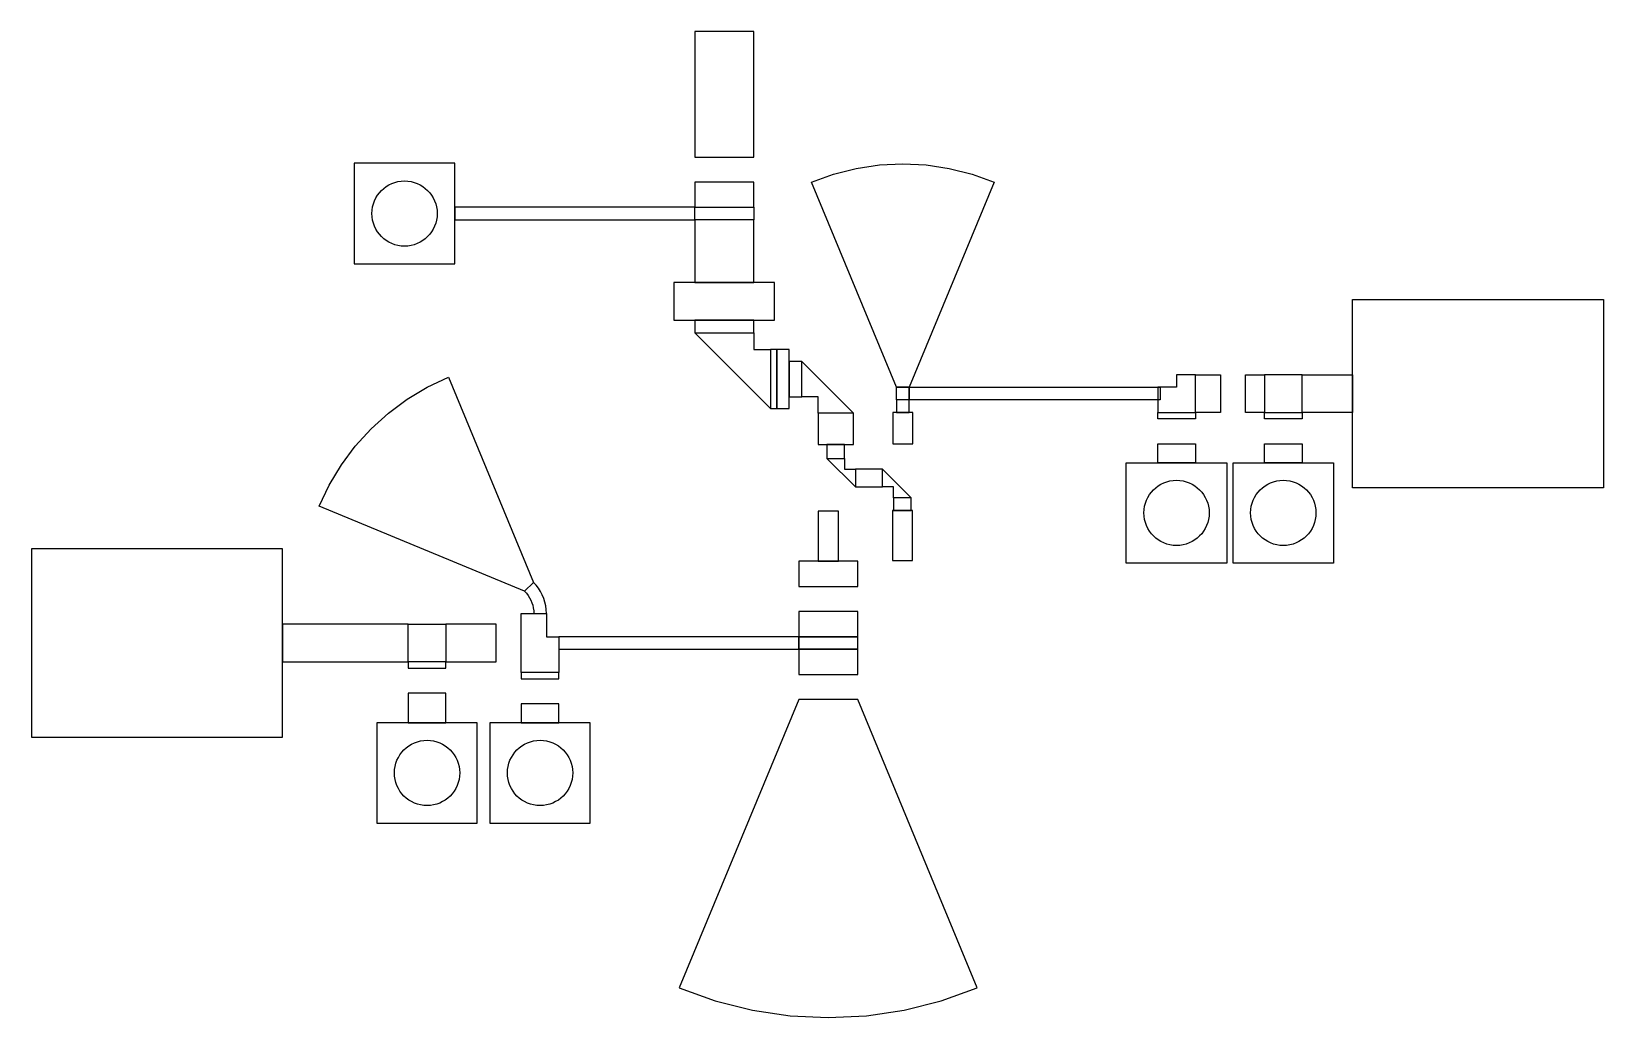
# Model space of a CAD drawing. Extents: x 1334 to 2585, y -54 to 731.
import ezdxf

# ---------------------------------------------------------------- set-up
doc = ezdxf.new("R2010")
doc.units = 9
doc.layers.add('Copper', color=136, linetype='CONTINUOUS')
doc.layers.add('Via', color=136, linetype='CONTINUOUS')

msp = doc.modelspace()

# ---------------------------------------------------------------- linework, layer by layer
at = {"layer": 'Copper'}
for points in [[(1861.655, 730.68), (1861.655, 630.68), (1908.655, 630.68), (1908.655, 730.68)], [(1590.655, 545.68), (1670.655, 545.68), (1670.655, 625.68), (1590.655, 625.68)], [(2022.355, 447.325), (2022.355, 447.325), (1954.645, 610.79), (1972.2, 617.075), (1990.29, 621.605), (2008.73, 624.34), (2027.355, 625.255), (2045.98, 624.34), (2064.42, 621.605), (2082.51, 617.075), (2100.065, 610.79), (2032.355, 447.325), (2032.355, 447.325)], [(1861.655, 610.68), (1861.655, 590.68), (1908.655, 590.68), (1908.655, 610.68)], [(1861.655, 590.68), (1670.655, 590.68), (1670.655, 580.68), (1861.655, 580.68)], [(1861.655, 590.68), (1908.655, 590.68), (1908.655, 580.68), (1861.655, 580.68)], [(1861.655, 580.68), (1861.655, 530.68), (1908.655, 530.68), (1908.655, 580.68)], [(1845.155, 530.68), (1845.155, 500.68), (1925.155, 500.68), (1925.155, 530.68)], [(2385.355, 517.325), (2585.355, 517.325), (2585.355, 367.325), (2385.355, 367.325)], [(1861.655, 500.68), (1861.655, 490.68), (1908.655, 490.68), (1908.655, 500.68)], [(1922.005, 430.33), (1861.655, 490.68), (1908.655, 490.68), (1908.655, 477.33), (1922.005, 477.33)], [(1927.005, 477.33), (1922.005, 477.33), (1922.005, 430.33), (1927.005, 430.33)], [(1927.005, 430.33), (1937.005, 430.33), (1937.005, 477.33), (1927.005, 477.33)], [(1937.005, 439.83), (1947.005, 439.83), (1947.005, 467.83), (1937.005, 467.83)], [(1947.005, 467.83), (1988.065, 426.77), (1960.065, 426.77), (1960.065, 439.83), (1947.005, 439.83)], [(1726.245, 284.95), (1726.245, 284.95), (1562.78, 352.66), (1570.75, 369.515), (1580.335, 385.51), (1591.445, 400.485), (1603.965, 414.3), (1617.78, 426.82), (1632.755, 437.93), (1648.75, 447.515), (1665.605, 455.485), (1733.315, 292.02), (1733.315, 292.02)], [(2260.355, 427.325), (2260.355, 457.325), (2245.355, 457.325), (2245.355, 447.325), (2230.355, 447.325), (2230.355, 427.325)], [(2260.355, 457.325), (2280.355, 457.325), (2280.355, 427.325), (2260.355, 427.325)], [(2315.355, 427.325), (2300.355, 427.325), (2300.355, 457.325), (2315.355, 457.325)], [(2345.355, 427.325), (2345.355, 457.325), (2315.355, 457.325), (2315.355, 427.325)], [(2385.355, 427.325), (2345.355, 427.325), (2345.355, 457.325), (2385.355, 457.325)], [(2032.355, 437.325), (2022.355, 437.325), (2022.355, 447.325), (2032.355, 447.325)], [(2032.355, 447.325), (2232.355, 447.325), (2232.355, 437.325), (2032.355, 437.325)], [(1960.065, 426.77), (1960.065, 401.77), (1988.065, 401.77), (1988.065, 426.77)], [(2019.355, 427.325), (2019.355, 402.325), (2035.355, 402.325), (2035.355, 427.325)], [(2022.355, 437.325), (2022.355, 427.325), (2032.355, 427.325), (2032.355, 437.325)], [(2230.355, 422.325), (2230.355, 427.325), (2260.355, 427.325), (2260.355, 422.325)], [(2315.355, 422.325), (2315.355, 427.325), (2345.355, 427.325), (2345.355, 422.325)], [(1966.995, 401.77), (1966.995, 390.77), (1980.995, 390.77), (1980.995, 401.77)], [(2230.355, 387.325), (2230.355, 402.325), (2260.355, 402.325), (2260.355, 387.325)], [(2315.355, 387.325), (2315.355, 402.325), (2345.355, 402.325), (2345.355, 387.325)], [(1989.72, 368.045), (1966.995, 390.77), (1980.995, 390.77), (1980.995, 382.045), (1989.72, 382.045)], [(1989.72, 368.045), (2011.32, 368.045), (2011.32, 382.045), (1989.72, 382.045)], [(2011.32, 382.045), (2034.045, 359.32), (2020.045, 359.32), (2020.045, 368.045), (2011.32, 368.045)], [(2205.355, 387.325), (2285.355, 387.325), (2285.355, 307.325), (2205.355, 307.325)], [(2290.355, 387.325), (2370.355, 387.325), (2370.355, 307.325), (2290.355, 307.325)], [(2020.045, 359.32), (2020.045, 349.32), (2034.045, 349.32), (2034.045, 359.32)], [(1960.065, 348.77), (1960.065, 308.77), (1976.065, 308.77), (1976.065, 348.77)], [(2019.195, 349.32), (2019.195, 309.32), (2035.195, 309.32), (2035.195, 349.32)], [(1533.565, 318.77), (1333.565, 318.77), (1333.565, 168.77), (1533.565, 168.77)], [(1991.565, 288.77), (1991.565, 308.77), (1944.565, 308.77), (1944.565, 288.77)], [(1726.245, 284.95), (1727.715, 283.34), (1729.045, 281.61), (1730.215, 279.77), (1731.225, 277.835), (1732.055, 275.82), (1732.715, 273.74), (1733.185, 271.61), (1733.47, 269.45), (1733.565, 267.27), (1743.565, 267.27), (1743.43, 270.32), (1743.035, 273.35), (1742.37, 276.33), (1741.455, 279.24), (1740.285, 282.06), (1738.875, 284.77), (1737.235, 287.345), (1735.375, 289.77), (1733.315, 292.02)], [(1743.565, 267.27), (1743.565, 248.77), (1753.565, 248.77), (1753.565, 220.27), (1723.565, 220.27), (1723.565, 267.27)], [(1991.565, 248.77), (1991.565, 268.77), (1944.565, 268.77), (1944.565, 248.77)], [(1533.565, 228.77), (1633.565, 228.77), (1633.565, 258.77), (1533.565, 258.77)], [(1633.565, 228.77), (1633.565, 258.77), (1663.565, 258.77), (1663.565, 228.77)], [(1663.565, 228.77), (1703.565, 228.77), (1703.565, 258.77), (1663.565, 258.77)], [(1753.565, 238.77), (1944.565, 238.77), (1944.565, 248.77), (1753.565, 248.77)], [(1944.565, 238.77), (1991.565, 238.77), (1991.565, 248.77), (1944.565, 248.77)], [(1991.565, 218.77), (1991.565, 238.77), (1944.565, 238.77), (1944.565, 218.77)], [(1663.565, 223.77), (1663.565, 228.77), (1633.565, 228.77), (1633.565, 223.77)], [(1753.565, 215.27), (1753.565, 220.27), (1723.565, 220.27), (1723.565, 215.27)], [(1663.565, 180.27), (1663.565, 203.77), (1633.565, 203.77), (1633.565, 180.27)], [(1753.565, 180.27), (1753.565, 195.27), (1723.565, 195.27), (1723.565, 180.27)], [(1944.565, 198.77), (1944.565, 198.77), (1849.435, -30.9), (1878.075, -41.145), (1907.585, -48.54), (1937.68, -53.005), (1968.065, -54.495), (1998.45, -53.005), (2028.545, -48.54), (2058.055, -41.145), (2086.695, -30.9), (1991.565, 198.77), (1991.565, 198.77)], [(1688.565, 180.27), (1608.565, 180.27), (1608.565, 100.27), (1688.565, 100.27)], [(1778.565, 180.27), (1698.565, 180.27), (1698.565, 100.27), (1778.565, 100.27)]]:
    msp.add_lwpolyline(points, close=True, dxfattribs=at)
at = {"layer": 'Via'}
for centre in [(1630.655, 585.68), (2245.355, 347.325), (2330.355, 347.325), (1648.565, 140.27), (1738.565, 140.27)]:
    msp.add_circle(centre, 26, dxfattribs=at)

doc.saveas('drawing.dxf')
